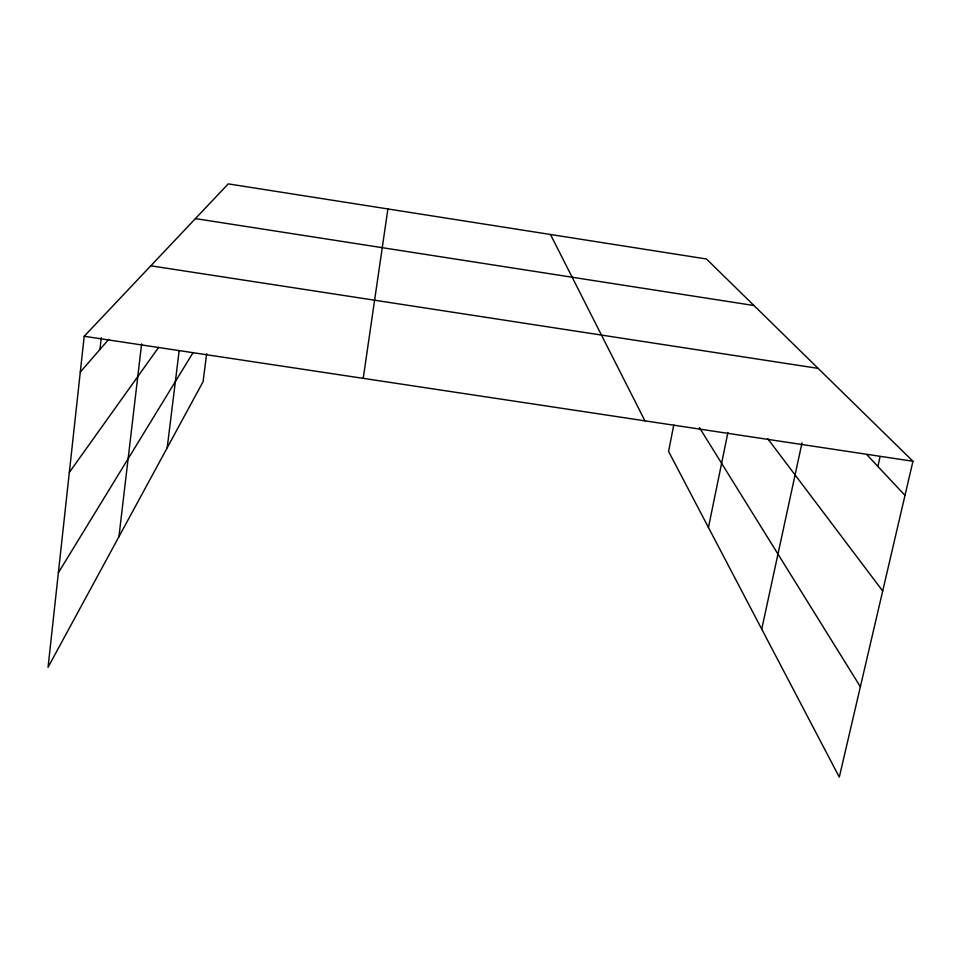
<?xml version="1.0" encoding="UTF-8"?>
<svg xmlns="http://www.w3.org/2000/svg" width="961" height="961" viewBox="0 0 961 961"><rect width="100%" height="100%" fill="white"/><g stroke="black" fill="none" stroke-linecap="round" stroke-linejoin="round"><path stroke-width="1.44" d="M673.781 424.966L668.568 451.406L839.301 777.125L912.95 461.256L706.455 258.989L228.25 183.875L84.196 336.278L48.05 667.306L203.095 381.661L206.651 353.72M99.968 349.432L101.277 337.659M118.948 536.694L141.627 343.882M167.202 447.778L179.19 350.453M363.222 378.358L387.896 208.957M708.449 527.481L727.921 432.522M761.737 629.131L802.003 442.901M877.861 466.433L880.108 456.595M58.381 572.72L193.005 352.723M69.336 472.38L158.625 347.377M80.292 372.075L108.737 339.341M84.196 336.278L912.95 461.256M150.805 265.813L818.123 368.375M195.431 218.603L753.965 305.526M866.738 454.577L904.998 495.371M767.827 438.817L882.691 591.015M699.44 427.609L860.371 686.779M550.485 234.484L644.939 420.846"/></g></svg>
